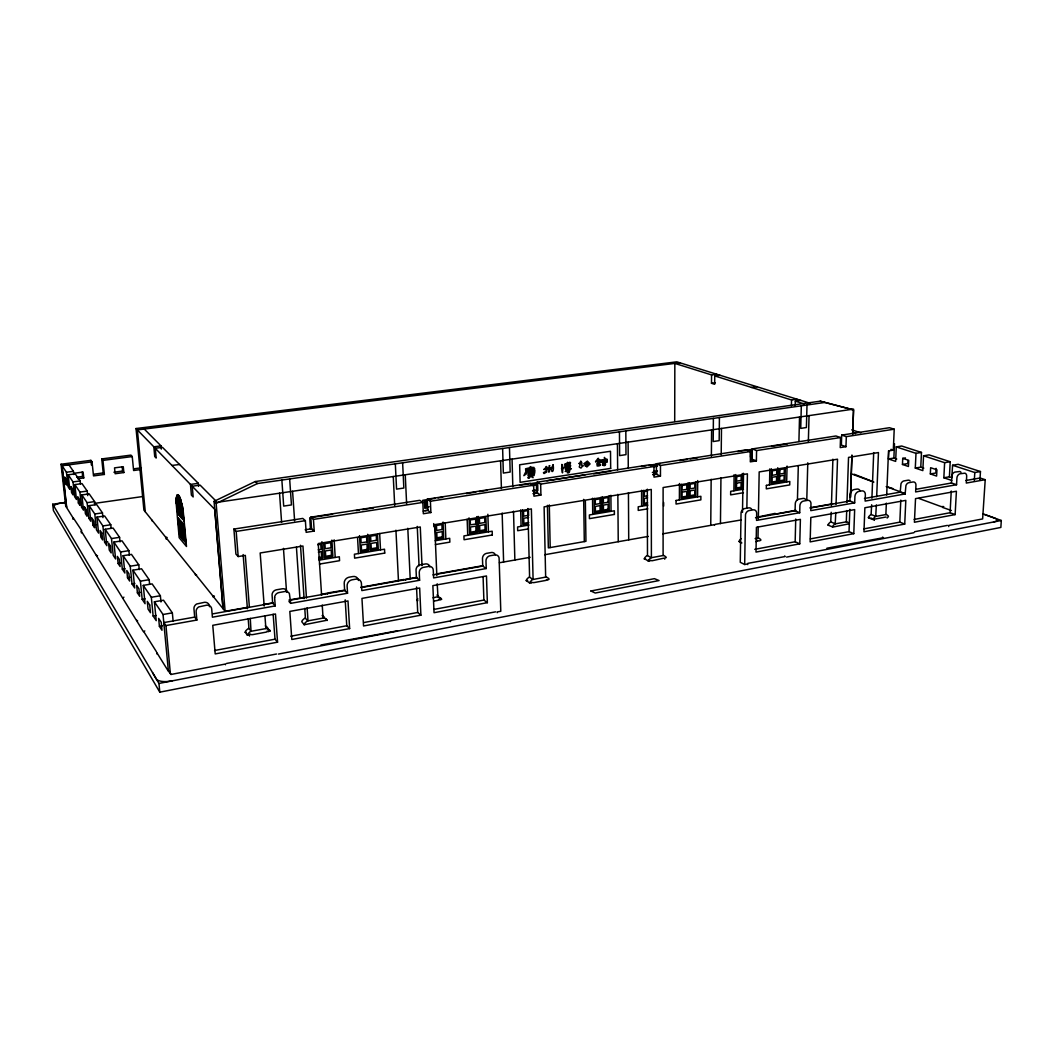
<?xml version="1.0" encoding="UTF-8"?>
<svg xmlns="http://www.w3.org/2000/svg" width="1054" height="1054" viewBox="0 0 1054 1054"><rect width="100%" height="100%" fill="white"/><g stroke="black" fill="none" stroke-linecap="round" stroke-linejoin="round"><path stroke-width="1.5" d="M531.387 583.086L529.754 582.796A5.639 4.796 -56.6 0 1 530.136 581.9L531.967 579.937A6.192 5.27 -56.5 0 1 532.863 579.502L545.656 577.118L544.101 506.855L651.28 489.451L651.398 557.671L647.275 555.577A5.942 4.888 -61 0 0 646.445 555.998L644.916 557.513A5.362 4.414 -61.1 0 0 644.337 558.725L648.25 560.899A5.428 4.466 -61.1 0 1 648.618 560.043L650.358 558.159A5.968 4.901 -61 0 1 651.201 557.75L663.098 555.524L663.111 487.528L747.405 473.839L746.864 507.83M663.638 506.144L663.638 502.534M664.731 559.187L664.731 558.146L666.233 557.579A5.415 4.44 -61.3 0 0 665.851 556.868L664.125 555.629A5.942 4.875 -61.3 0 0 663.295 555.524L663.098 555.524M674.705 421.481L674.837 363.406L711.569 374.908L716.746 374.249M980.062 479.544L980.075 478.002L965.793 480.519M531.611 474.656L533.772 474.484A1.344 1.173 -62.2 0 0 533.904 474.063L533.482 472.745M679.395 499.899L679.448 483.509M681.134 484.234L681.082 498.305L687.801 497.185L687.867 483.14M980.075 478.002L985.226 479.689L982.631 518.924L948.784 525.406L948.719 526.578M689.171 482.93L689.105 496.961L695.785 495.854L695.864 481.836M697.577 496.869L697.695 480.558M719.935 375.237L714.744 375.909L714.665 384.302L711.49 383.274L711.569 374.908M710.752 525.353L711.16 479.267M711.371 456.224L711.608 429.887M713.4 418.385L713.189 441.534L719.171 440.638L719.421 417.529M714.559 525.379L714.559 524.668L662.795 533.838M720.449 523.627L720.949 477.673M721.199 454.709L721.489 428.451M549.042 468.806L548.989 470.769A1.344 1.159 -62.8 0 1 548.778 471.191L548.541 472.06A20.408 17.72 -63.9 0 0 549.068 471.968L549.147 471.915A13.452 11.686 -62.9 0 0 549.556 471.322L549.859 467.475M733.913 490.795L734.124 474.656M735.758 474.55L735.547 489.214L742.042 488.134L742.253 473.496M740.461 541.611L739.104 541.308A5.204 4.163 -63.6 0 1 739.671 540.135L741.133 538.66M742.503 512.389L743.096 473.707M743.294 487.923L743.518 473.299M747.734 564.601L747.747 563.93L744.677 564.522L745.494 514.708A4.374 3.505 -64.8 0 1 748.893 510.61L753.373 509.82A4.374 3.491 -64.9 0 1 756.68 513.417L756.548 520.412L799.709 512.731L799.894 505.736A4.229 3.32 -65.8 0 1 803.319 501.111L807.588 500.347A4.216 3.307 -65.9 0 1 810.974 503.443L810.776 510.637L854.675 502.85L854.926 496.302A4.73 3.636 -66.7 0 1 858.918 491.401L861.843 490.887A4.73 3.636 -66.8 0 1 865.36 494.787L865.123 501.085L905.136 493.957L905.926 485.591A4.032 3.043 -67.4 0 1 907.599 483.285A4.005 3.03 -67.4 0 1 909.022 482.666L912.948 481.981A4.018 3.017 -67.5 0 1 915.952 485.011L915.636 491.928L956.558 484.735L956.913 478.081A3.966 2.925 -68 0 1 960.023 473.773L964.95 473.18A3.979 2.938 -68.1 0 1 966.676 476.408L966.294 483.061L985.226 479.689M656.431 463.747L660.463 465.499L660.463 476.105L656.444 474.3L656.431 463.747L746.14 449.874L750.461 451.52L750.303 461.85L756.39 460.888L756.574 450.572L752.227 448.938L752.055 459.201L756.39 460.888M750.488 457.093L750.58 450.783L747.629 451.244M751.924 460.572L752.108 449.333L737.642 451.573M755.086 538.607L757.997 538.08L758.195 526.776M758.34 518.713L759.183 471.928L837.508 459.201L836.046 504.444M759.486 540.913L760.896 540.096A5.257 4.176 -63.8 0 0 760.566 539.398L758.972 538.186A5.771 4.585 -63.8 0 0 758.182 538.08L757.997 538.08M769.525 484.84L769.842 468.872M771.436 468.766L771.133 483.285L777.483 482.231L777.786 467.739M776.587 513.878L795.836 510.281M778.985 469.149L778.708 482.021L785.006 480.967L785.309 468.121M786.692 481.968L787.061 466.079M786.613 557.092L913.923 532.718M791.396 406.014L791.541 399.967L714.744 375.909M795.19 405.698L795.309 401.152L800.816 400.375M599.766 463.997L599.607 461.468A7.062 6.008 -64.2 0 0 598.949 461.573L598.224 461.784M799.762 543.838L755.995 552.085L756.429 527.303L800.394 519.372L799.762 543.838L795.164 541.743L795.73 519.003M797.43 500.255L798.3 465.973M798.919 441.494L799.525 417.015M801.317 405.816L800.737 428.385L806.402 427.529L806.995 405.013M806.771 500.255L807.786 462.811M808.352 441.652L809.05 415.619M947.401 525.393L914.529 531.743M828.892 525.063L828.022 524.958A5.059 3.913 -65.4 0 1 828.576 523.825L829.972 522.402A5.599 4.335 -65.4 0 1 830.723 522.02L831.211 512.284M831.408 505.854L832.897 459.175M835.782 512.534L835.229 523.904A5.626 4.348 -65.4 0 0 834.465 524.299L833.068 525.722A5.086 3.926 -65.4 0 0 832.515 526.868L827.97 525.129M752.227 448.938L835.954 435.987L840.552 437.529L840.222 447.581L845.967 446.672L846.309 436.633L841.698 435.104L841.369 445.091L845.967 446.672M830.908 521.941L835.414 523.838L846.309 521.835L846.705 510.558M846.981 502.508L848.536 457.41L878.456 452.548L876.678 496.75M854.675 502.85L849.893 500.966L850.13 494.458A4.717 3.636 -66.7 0 1 854.096 489.57L857.021 489.069A4.703 3.623 -66.8 0 1 860.011 490.597M853.793 533.667L810.144 541.888L810.829 517.488L854.662 509.596L853.793 533.667L849.037 531.651L849.827 509.28M869.063 517.685L868.443 517.527A4.993 3.808 -66.1 0 1 868.983 516.407L870.354 514.998A5.534 4.216 -66.1 0 1 871.091 514.629L871.658 504.774M871.908 498.252L873.7 452.601M874.253 520.386L874.293 519.424L870.841 518.028M876.348 504.932L875.716 516.46A5.56 4.229 -66 0 0 874.978 516.842L873.41 518.581A5.059 3.847 -66.1 0 0 873.055 519.385L874.293 519.424M871.276 514.563L875.887 516.394L885.874 514.563L886.348 503.14M886.691 494.985L888.522 450.914L893.318 450.137L894.214 429.189L889.457 427.713L841.698 435.104M923.791 468.147L920.774 467.133L921.473 452.429L901.697 446.026L896.269 446.909L895.65 461.388L888.482 458.951L888.812 450.954M887.139 518.015L888.482 516.539A5.046 3.834 -66.2 0 0 888.179 515.854L886.757 514.681A5.547 4.203 -66.2 0 0 886.045 514.563L885.874 514.563M896.743 459.03L893.871 458.055L894.49 443.694M864.478 498.463L900.195 492.139L900.972 483.826A4.018 3.043 -67.5 0 1 901.96 482.139A3.992 3.017 -67.5 0 1 904.055 480.901L907.968 480.216A3.992 3.017 -67.5 0 1 910.103 480.887M904.727 524.075L863.964 531.756L864.873 507.751L905.808 500.373L904.727 524.075L899.826 522.138L900.801 500.11M902.738 458.371L908.719 460.374L908.429 466.487L902.461 464.458L902.738 458.371L905.452 457.923M908.034 460.506L907.902 463.536L902.461 464.458M952.052 477.686L949.404 476.79L950.207 461.731L929.061 454.893L923.541 455.802L922.83 470.624L915.294 468.055L915.992 453.339L896.269 446.909M930.339 473.944L930.642 467.712L936.94 469.82L936.611 476.079L930.339 473.944L935.86 472.996L936.097 468.332M951.762 480.453L943.844 477.765L944.621 462.68L923.541 455.802M942.487 507.382L951.393 510.492M956.558 484.735L951.472 482.995L952.579 465.275L958.178 464.327L980.457 471.533L979.97 479.649M955.135 514.589L914.411 522.257L915.531 498.621L956.413 491.243L955.135 514.589L950.089 512.731L951.248 491.032M974.318 480.664L974.792 472.521L952.579 465.275M531.097 474.774L530.649 474.471A2.49 2.161 -61.9 0 0 530.241 474.616L529.332 474.353L530.32 473.773A11.844 10.29 -61.5 0 1 530.847 473.681M982.776 513.838L1001.3 520.492L1000.865 527.435L159.8 692.162L53.411 510.531L52.7 504.234L65.717 502.402L61.027 503.074A9.328 2.385 -6.3 0 0 53.925 506.144L54.373 507.053M597.868 463.022C598.791 461.02 600.055 464.722 597.868 463.694M799.709 512.731L795.085 510.768L795.269 503.799A4.203 3.307 -65.8 0 1 798.668 499.201L802.924 498.45A4.203 3.294 -65.9 0 1 805.967 500.097M531.796 476.869L533.021 477.686L532.402 476.566A5.784 5.02 -61.6 0 0 531.914 476.474L531.888 476.461M531.559 473.18L533.034 472.798M495.591 611.834L450.901 620.305M249.521 636.049L249.429 634.89L247.4 635.233L245.2 632.071A6.166 5.468 -38.2 0 1 245.832 630.727L247.664 628.988A6.825 6.06 -38.2 0 1 248.704 628.513L251.274 631.241L266.161 628.553A6.825 6.047 -39.3 0 1 267.242 628.645L269.547 629.963A6.219 5.507 -39.3 0 1 270.101 630.753L268.322 631.715M247.4 635.233L247.492 634.916A6.245 5.534 -38.4 0 1 247.914 633.955L249.982 631.82A6.864 6.087 -38.3 0 1 251.023 631.333L250.272 618.329M304.224 624.745L304.316 624.429A6.06 5.362 -42.8 0 1 304.949 623.085L306.74 621.373A6.706 5.929 -42.7 0 1 307.755 620.898L323.328 618.039A6.667 5.889 -43.7 0 1 324.368 618.131L326.318 619.146A6.034 5.323 -43.7 0 1 327.096 620.213L304.224 624.745L301.76 621.689A6.021 5.336 -42.7 0 1 302.379 620.345L304.171 618.645A6.667 5.902 -42.6 0 1 305.173 618.171L308.005 620.806L307.122 607.802M529.661 583.086L526.262 580.425A5.573 4.743 -56.6 0 1 526.855 579.173L528.476 577.592A6.166 5.244 -56.5 0 1 529.371 577.157L533.087 579.423L531.374 508.924L434.67 524.628L436.843 575.589M868.364 517.791L873.002 519.543M600.833 460.282L600.846 460.242A2.648 2.253 -64.7 0 0 600.727 460.782L600.833 461.836A7.51 6.377 -64.9 0 0 601.004 462.337L601.03 462.39M178.969 495.723L178.903 495.63A14.44 2.78 81.6 0 0 178.271 494.945A13.399 2.582 81.6 0 0 177.783 494.721L177.704 494.708A13.518 2.609 81.6 0 0 176.808 495.709L176.769 495.841A15.217 2.938 81.6 0 0 176.413 497.435L176.374 497.725A21.172 4.097 81.6 0 0 176.137 502.89M604.891 462.06L603.389 461.757L603.389 462.587L604.706 462.337M597.565 461.112L599.252 461.006L598.474 460.638A14.637 12.437 -63.9 0 0 597.842 460.848L597.842 460.848M417.871 598.83L417.608 599.212A5.784 5.033 -50.7 0 0 417.002 600.503L417.871 600.648M546.275 466.474L546.973 467.08A20.922 18.023 -63.7 0 0 547.039 467.594L547.079 467.95A38.366 33.596 -61.5 0 1 547.092 469.03L546.618 472.073L544.035 473.496L543.442 472.653L545.919 471.362L546.249 468.622A73.991 65.414 -60 0 0 546.196 466.803L546.183 466.632M607.051 461.942L606.999 459.267M73.293 517.87L81.711 530.584M177.23 494.945L179.048 515.406L176.808 495.709M569.384 466.909L568.001 466.83L569.094 467.133M549.029 468.213L547.948 469.254L548.291 468.108A3.913 3.386 -62.8 0 1 548.791 467.923L549.108 467.66A18.498 16.1 -62.4 0 0 549.108 467.041L549.2 465.644L549.938 465.855M595.576 461.705L598.04 458.332A5.534 4.717 -64.4 0 1 598.448 458.385L598.698 459.465A45.651 39.433 -65.8 0 1 597.855 460.414L595.576 461.757M598.501 463.022L597.881 463.681M606.814 462.205L606.801 462.179A10.632 9.064 -64.6 0 0 606.933 461.665L606.946 460.572A7.8 6.64 -64.5 0 0 606.827 460.084L606.577 460.097A54.426 45.915 -62 0 0 605.339 460.176A30.75 26.034 -63.2 0 0 603.837 460.334L602.466 460.44M404.156 579.45L360.718 587.302M600.859 460.229L606.709 459.188M529.292 477.831L529.898 477.304A3.32 2.885 -61.9 0 0 530.109 476.961L529.714 476.553A3.32 2.898 -62 0 1 529.24 476.961L527.738 477.686L528.397 478.187A2.411 2.095 -61.9 0 0 528.963 478.002M397.529 630.793L320.93 644.982M247.492 607.354L225.121 611.307L223.026 608.711L214.067 501.348L255.2 481.546L820.183 401.179L853.542 409.901L852.686 434.208L853.542 409.901L820.183 401.179M225.121 611.307L216.149 503.456L257.466 483.536L824.518 402.509M196.479 574.614L196.387 575.379M276.543 654.007L226.452 663.48M602.097 460.519L601.096 462.363M553.073 464.814C548.857 472.851 554.826 474.656 553.113 464.84M599.607 464.854L600.648 464.906L599.713 465.67A27.799 23.768 -65.8 0 1 598.593 465.934L597.157 466L597.091 464.182M439.505 597.684L441.586 599.357L439.861 600.003M267.163 628.355L270.232 631.017M561.505 468.292L562.48 472.864L562.836 468.766A3.505 3.03 -63.5 0 0 563.179 468.529L563.89 467.449L562.652 467.805L562.441 465.117A3.794 3.281 -63.4 0 0 562.322 464.748L561.756 464.419L561.782 468.239M274.62 597.658A4.941 4.427 -41.1 0 1 279.02 592.546L284.804 591.531A4.914 4.4 -41.6 0 1 289.389 593.626L290.706 603.349L347.543 593.231L347.109 585.958A5.573 4.954 -47.1 0 1 351.878 579.845L355.87 579.147A5.56 4.941 -47.4 0 1 361.39 583.086L361.825 590.583L419.597 580.267L416.396 577.711L360.982 587.605M196.861 620.055L194.7 617.104L163.937 622.558L165.952 625.562L196.861 620.055L196.136 611.807A5.099 4.585 -34.3 0 1 198.824 606.893L206.716 605.167A5.099 4.572 -34.8 0 1 211.709 609.041L212.407 617.209L275.213 605.918L272.657 603.099L212.697 613.876M849.893 500.966L810.131 508.054M854.122 474.221L872.725 481.546M993.553 521.993L995.977 521.256A10.369 2.859 3.8 0 0 996.939 519.727A10.29 2.833 3.8 0 0 994.568 518.081L984.502 514.457M530.939 475.156L530.979 475.143A25.612 22.384 -63.5 0 1 530.254 475.288C527.382 476.329 530.004 471.085 530.939 473.602M144.793 630.951L143.726 631.57L156.453 651.767M951.472 482.995L916.651 489.188M52.7 504.234L158.956 683.44L1001.3 520.492M171.012 674.455L168.337 670.436L171.012 674.455L225.385 664.033L225.437 664.731M277.558 642.176L215.214 653.915L212.763 625.312L275.476 613.995L277.558 642.176L275.002 639.185L273.157 614.271M349.638 628.592L291.813 639.488L289.824 611.412L347.991 600.925L349.638 628.592L346.766 625.747L345.198 599.831M420.902 615.18L363.538 625.984L361.957 598.408L419.663 588.013L420.902 615.18L417.713 612.453L416.528 586.999M487.356 602.664L434.037 612.703L432.865 585.629L486.474 575.971L487.356 602.664L483.878 600.055L434.011 609.396M214.555 650.502L275.002 639.185M290.799 636.221L346.766 625.747M363.762 622.558L417.713 612.453M754.769 549.318L795.164 541.743M810.355 538.897L849.037 531.651M863.858 528.871L899.826 522.138M914.161 519.451L950.089 512.731M544.141 469.662L545.629 468.279A19.38 16.759 -61.8 0 0 544.971 468.332L544.009 469.28M123.898 597.17L122.883 598.066M433.787 601.123L437.581 600.424A2.121 0.738 -2.7 0 0 438.754 599.436L438.556 599.265M755.81 541.598L758.327 540.939L757.536 540.228M246.175 632.216L245.108 632.387M433.023 597.829L438.332 596.577A5.797 5.046 -51.4 0 0 437.871 595.826L437.002 594.996M527.632 580.464L526.17 580.714M645.549 558.778L644.244 559.002M943.752 506.566L941.222 506.618L918.877 498.437M648.25 561.189L649.699 561.202M832.515 527.145L849.01 523.825A5.072 3.9 -65.6 0 0 848.536 522.876L847.232 521.941A5.613 4.321 -65.5 0 0 846.494 521.835L846.309 521.835M159.404 626.326L161.987 630.252L161.222 622.255L158.64 618.382L159.404 626.326L162.461 625.786M497.238 612.664L497.211 611.939L500.795 611.254L499.095 557.961A4.743 4.097 -56.2 0 0 495.077 554.878L489.807 555.787A4.756 4.111 -55.9 0 0 485.973 560.991L486.223 568.541L433.629 577.908L433.273 570.174A4.756 4.176 -52.4 0 0 428.899 566.406L423.497 567.342A4.769 4.19 -52.1 0 0 419.255 572.243L419.597 580.267M263.474 604.522L273.065 602.822M289.046 599.989L303.433 597.447M321.009 594.337L327.412 593.204L327.451 593.982M345.027 590.082L328.347 592.862M416.91 577.355L405.592 579.371L405.632 580.135M436.33 573.929L483.233 565.616M499.412 562.757L530.149 557.316M544.707 554.733L648.236 536.407M741.239 519.951L715.06 524.365M757.707 517.04L775.151 513.377M810.262 507.738L832.713 503.759M847.126 501.203L850.341 500.637M289.507 600.306L344.645 590.543L347.543 593.231M432.944 574.904L482.732 566.09L486.223 568.541M755.52 517.764L795.085 510.768M160.972 601.966L160.379 595.734L152.119 583.903L143.265 585.378L151.328 597.262L153.146 615.997L156.15 615.47M943.844 477.765L949.404 476.79M172.355 612.861L163.528 600.227L154.398 601.781L163.027 614.495L172.355 612.861L173.106 620.951M974.792 472.521L980.457 471.533M151.328 597.262L160.379 595.734M944.621 462.68L950.207 461.731M149.615 584.232L149.181 579.7L141.552 568.791L132.936 570.174L140.393 581.149L142.185 599.331L145.096 598.83M915.294 468.055L920.774 467.133M137.402 592.849L139.668 596.3L138.93 588.764L136.664 585.352L137.402 592.849L140.287 592.361M319.494 564.074L339.572 560.688L339.335 556.762L319.059 560.148M435.381 544.562L449.86 542.125L449.702 538.304L435.21 540.728M528.423 528.897L517.685 530.702L517.593 526.96L529.068 525.037M647.762 508.818L638.237 510.413L638.223 506.79L647.854 505.182M743.413 492.719L730.633 494.866L730.685 491.322L743.492 489.188M318.651 557.474L321.575 556.986L321.233 551.624L318.308 552.112M528.765 522.507L523.838 523.324L523.706 518.252L528.647 517.435M647.578 502.732L644.376 503.272L644.35 498.358L647.564 497.831M318.769 558.725L322.959 558.027L321.918 541.703M528.489 523.746L522.837 524.694L522.455 509.978M647.485 503.904L643.362 504.589L643.309 490.373M318.163 549.872L321.088 549.397L320.759 544.299L317.834 544.773M647.551 495.775L644.35 496.302L644.337 491.638L647.538 491.111M140.393 581.149L149.181 579.7M915.992 453.339L921.473 452.429M139.26 569.647L138.785 564.825L131.486 554.391L123.12 555.708L130.235 566.196L132.013 583.876L134.846 583.415M888.482 458.951L893.871 458.055M567.46 466.342L566.288 466.527L567.368 467.317L566.288 467.489M127.521 577.803L129.655 581.057L128.917 573.732L126.783 570.517L127.521 577.803L130.327 577.355M172.079 680.897L166.875 681.569A13.03 4.848 -7.3 0 1 158.601 680.594A12.938 4.809 -7.3 0 1 156.4 679.119L152.58 672.676M129.365 555.353L128.891 550.675L122.027 540.847L113.872 542.099L120.578 551.967L122.33 569.173L125.097 568.725M313.446 519.411L422.852 502.415L419.729 500.334L310.811 517.171L313.446 519.411L314.211 531.058L306.161 532.336L305.383 520.663L302.775 518.423L233.896 529.068L235.912 554.075L238.191 556.552L245.332 555.392L249.376 607.038M130.235 566.196L138.785 564.825M425.197 510.571L428.346 510.07M533.364 493.496L537.606 492.824M652.887 474.629L657.024 473.971M305.159 529.78L311.576 528.765L314.211 531.058M423.234 511.124L427.74 510.413L430.888 512.547L430.401 501.243L427.252 499.174L427.74 510.413M533.166 493.773L537.329 493.114L540.913 495.077L540.662 484.115L537.079 482.192L537.329 493.114M653.216 474.814L656.444 474.3M430.888 512.547L423.352 513.733L422.746 500.307L434.973 498.41M540.913 495.077L533.93 496.184L533.667 485.196L530.109 483.272L427.252 499.174M660.463 476.105L653.981 477.133L653.967 466.514L649.962 464.748L537.079 482.192M118.114 563.482L120.116 566.538L119.392 559.41L117.376 556.393L118.114 563.482L120.828 563.047M120.578 551.967L128.891 550.675M429.176 506.737L426.211 507.198L425.987 502.152M532.56 490.518L536.578 489.886L536.46 484.985L532.441 485.617M653.546 471.533L657.459 470.914M428.029 507.764L424.788 508.278L424.472 501.361L427.463 500.9M532.995 491.269L537.83 490.518L537.672 483.812L531.229 484.8M652.386 472.508L657.09 471.77M546.907 480.822L584.996 474.932M332.577 514.26L309.731 517.791L310.469 529.055M356.015 510.623L359.19 510.136M362.365 509.649L373.498 507.923M438.042 497.936L442.627 497.224M466.211 493.575L475.841 492.086M479.056 491.586L487.08 490.347M520.017 485.248L537.685 482.521M593.758 473.839L610.661 471.23M641.491 466.461L646.181 465.723M649.304 465.249L660.252 463.549M679.527 460.572L687.155 459.386M690.212 458.912L697.84 457.739M771.857 446.277L787.575 443.853M650.805 466.25L657.09 465.288M233.896 529.068L236.188 531.414L305.383 520.663M430.401 501.243L533.667 485.196M540.662 484.115L653.967 466.514M660.463 465.499L750.461 451.52M756.574 450.572L840.552 437.529M846.309 436.633L894.214 429.189M653.533 466.79L657.459 466.184M111.118 528.014L110.775 524.76L104.662 515.999L96.928 517.132L102.897 525.933L104.609 542.23L107.745 541.756M569.226 465.328L568.04 466.184L569.423 466.105M119.576 537.342L113.094 528.067L105.163 529.253L111.487 538.568L119.576 537.342L120.037 541.901M92.923 525.155L94.623 527.738L93.911 521.137L92.225 518.594L92.923 525.155L95.954 524.708M102.897 525.933L110.775 524.76M94.926 504.708L94.596 501.612L89.208 493.891L81.843 494.919L87.113 502.679L88.773 518.173L91.764 517.738M216.07 502.494L853.542 409.097M102.462 512.863L96.678 504.576L89.142 505.656L94.794 513.983L102.462 512.863L102.963 517.633M87.719 495.604L87.232 491.072L82.014 483.615L74.834 484.59L79.92 492.086L81.566 507.224L84.478 506.803M198.6 486.368L198.336 483.325L190.458 484.432L191.393 495.116L193.159 496.961L192.223 486.237L200.115 485.117L216.202 501.256M791.541 399.967L797.035 399.202M78.378 503.008L79.906 505.34L79.221 499.056L77.693 496.763L78.378 503.008L81.25 502.6M87.113 502.679L94.596 501.612M94.28 503.417L142.975 496.5M79.92 492.086L87.232 491.072M80.157 480.94L75.203 473.852L68.181 474.787L73.016 481.902L80.157 480.94L80.473 483.891M93.925 474.181L103.213 472.93L104.386 474.445L93.516 475.907L92.027 461.823L90.894 460.348L61.053 464.234L65.664 505.683L66.692 507.33L62.081 465.736L92.027 461.823M133.845 468.819L141.407 467.805M76.731 477.212L82.66 476.421L83.767 477.949L77.812 478.753M113.911 472.218L122.62 471.046L123.858 472.548L115.123 473.733L114.53 467.871L123.278 466.711L123.858 472.548M141.196 469.491L133.608 470.519L132.237 456.553L130.959 455.117L101.751 458.925L103.213 472.93M171.986 465.46L179.562 464.485M751.542 387.437L756.956 386.752M603.481 465.512C605.431 466.658 606.709 462.508 604.285 463.536A27.18 23.004 -63.3 0 0 603.402 463.72L605.115 462.811A2.095 1.779 -64.7 0 0 605.457 462.324L605.233 461.099A2.306 1.963 -64.6 0 0 604.917 460.914L602.756 461.27L602.664 465.367M61.053 464.234L66.442 472.232L73.424 471.309L73.767 474.511M74.202 473.246L83.121 472.06L83.767 477.949M101.751 458.925L102.923 460.387L132.237 456.553M711.49 383.274L715.363 382.773M161.315 449.109L161.012 445.882L153.818 446.804L154.727 456.527L156.163 458.042L155.254 448.279L162.474 447.344L198.336 483.325M679.87 362.787L137.376 429.913L145.281 511.796M136.032 428.53L214.779 509.411L223.066 608.698L143.911 510.096L136.032 428.53L676.813 361.838L810.118 403.274M214.397 596.142L212.684 595.694M167.151 537.527L165.636 537.079M892.83 488.529L886.941 486.75M97.535 555.787L96.296 555.274M531.585 473.509L533.39 473.496L532.468 474.326A17.272 15.059 -63.2 0 1 531.796 474.353L531.69 474.366M598.975 459.715L599.015 459.715A15.309 13.03 -63.8 0 1 599.673 459.821L599.621 460.4A6.008 5.125 -65 0 1 599.304 460.15L599.173 460.031M137.626 620.911L136.677 620.253M566.235 467.489L565.853 466.751A1.976 1.7 -63.6 0 1 565.932 466.263L567.46 466.211M569.239 465.328L569.516 466.197M874.477 519.135L886.032 517.013M826.889 548.225L883.423 537.711L882.527 537.118M795.309 401.152L804.584 404.064M851.724 429.848L860.854 432.799M852.528 432.627L855.558 433.616M890.946 449.36L893.318 450.137M265.292 625.944L267.149 627.17A6.179 5.494 -39.1 0 1 267.69 627.947L267.821 628.21M322.142 615.536L323.921 616.748A6.047 5.349 -43.6 0 1 324.448 617.512L324.566 617.776M850.736 473.628L873.871 482.1M886.216 486.619L900.103 491.704M900.393 491.836L905.333 493.654M900.195 492.139L905.136 493.957M747.787 563.363L785.23 556.512L784.677 556.051M739.012 541.572L741.832 542.942M744.677 564.522L740.264 562.296L741.041 512.692A4.361 3.491 -64.8 0 1 744.427 508.621L748.893 507.844A4.348 3.478 -64.9 0 1 751.7 509.346M649.224 560.188L652.057 560.754L663.73 558.198M255.2 481.546L257.466 483.536M144.266 429.07L161.012 445.882M214.067 501.348L216.149 503.456M325.462 618.685L327.227 620.49M288.954 601.491L290.706 603.349M267.176 630.924L267.334 631.122A2.187 0.777 -5.4 0 1 265.806 632.189L253.026 634.561A2.2 0.777 -5.6 0 1 250.351 634.271L250.035 633.902M73.424 471.309L68.708 464.564L61.843 465.46L66.507 507.356L72.858 517.58L73.042 519.306M81.566 507.224L83.49 510.149L81.843 494.919M88.773 518.173L90.802 521.256L89.142 505.656M104.609 542.23L106.876 545.682L105.163 529.253M122.33 569.173L124.873 573.033L123.12 555.708M132.013 583.876L134.714 587.987L132.936 570.174M142.185 599.331L145.057 603.705L143.265 585.378M153.146 615.997L156.216 620.661L154.398 601.781M604.324 458.055C604.364 455.723 605.47 460.756 604.509 458.292M179.483 496.579L181.407 518.133L178.93 495.657A13.333 2.569 81.6 0 1 179.483 496.579L179.549 496.724A12.635 2.437 81.6 0 1 180.181 498.16L180.26 498.397M441.547 599.265L441.481 599.094A5.837 5.059 -51.5 0 0 441.007 598.343L438.965 597.051A6.403 5.56 -51.5 0 0 437.99 596.946L437.199 583.811M545.537 576.881L545.88 577.118A6.179 5.23 -57 0 1 546.789 577.21L548.673 578.488A5.626 4.769 -57 0 1 549.094 579.213L547.566 580.082M287.149 591.953L286.78 590.899A4.888 4.387 -41.5 0 0 282.208 588.804L276.438 589.805A4.914 4.4 -41 0 0 272.064 594.891L272.657 603.099M180.88 500.202L182.592 519.49L180.234 498.305A12.859 2.477 81.6 0 1 180.88 500.202L180.945 500.413M181.696 503.259L181.815 503.72A21.067 4.045 81.6 0 1 183.172 510.742L186.492 546.499L179.167 537.685L176.137 502.877M74.834 484.59L76.455 499.464L74.623 496.684L73.016 481.902M68.181 474.787L69.775 489.319L68.036 486.671L66.442 472.232M82.186 472.008L82.66 476.421M81.382 532.902L81.171 530.952L143.384 631.649M90.894 460.348L91.395 465.025M96.928 517.132L98.615 533.126L96.467 529.872L94.794 513.983M113.872 542.099L115.611 558.963L113.213 555.313L111.487 538.568M102.923 460.387L104.386 474.445M122.172 466.685L122.62 471.046M156.888 653.941L156.756 652.545L168.416 671.306L163.027 614.495M158.956 683.44L159.8 692.162M170.366 673.677L165.952 625.562M152.105 520.307L152.171 520.979M166.084 537.711L166.216 539.134M194.7 617.104L193.962 608.896A5.072 4.559 -34.1 0 1 196.637 604.008L204.489 602.308A5.072 4.559 -34.6 0 1 209.456 606.155L209.509 606.709M195.372 574.193L195.438 574.944M213.172 596.38L213.237 597.157M243.131 554.562L247.413 608.725M248.177 618.566L248.955 628.421M236.188 531.414L238.191 556.552M264.198 606.037L260.167 552.981L302.959 546.025L306.464 598.053M264.923 615.694L265.898 628.553M275.213 605.918L274.62 597.658M278.427 654.073L450.545 620.885L450.572 621.544M281.866 480.044L283.697 506.091L291.444 504.932L289.652 478.938M279.534 493.193L281.602 522.415M283.46 548.383L286.569 592.216M292.577 491.283L294.619 520.847M296.424 547.145L299.916 598.066M300.482 545.274L304.105 598.672M304.764 608.382L305.423 618.092M310.811 517.171L311.576 528.765M321.602 595.365L318.242 543.548L420.269 526.974L422.022 565.695M322.234 605.088L323.064 618.039M331.878 540.096L332.893 556.367L324.566 557.764L323.644 543.073M334.144 539.846L335.225 557.447M344.645 590.543L344.21 583.31A5.547 4.941 -47 0 1 348.966 577.223L352.945 576.525A5.534 4.927 -47.3 0 1 358.426 580.464M357.556 537.659L358.465 553.561M359.506 535.616L360.428 551.782L368.571 550.425L367.688 534.286M369.361 535.643L370.152 550.162L378.254 548.805L377.477 534.325M379.651 533.456L380.52 549.872M395.329 463.839L396.567 489.122L403.84 488.042L402.628 462.798M393.261 476.527L394.71 505.815M395.935 530.202L398.452 580.622M405.25 474.774L406.633 503.957M407.793 528.278L410.19 578.554M417.252 526.42L419.057 565.827M416.396 577.711L416.04 569.713A4.743 4.176 -52 0 1 420.256 564.852L425.645 563.916A4.73 4.163 -52.4 0 1 429.9 566.92M597.051 463.655L597.618 461.942A15.019 12.832 -65.3 0 0 598.224 461.784M435.289 524.932L435.895 539.187L443.694 537.896L443.036 522.073M433.695 523.588L433.826 526.763M445.196 522.81L445.855 538.95M469.03 517.87L469.597 533.574L477.251 532.296L476.698 516.618M467.146 519.253L467.739 535.287M482.732 566.09L482.482 558.58A4.73 4.097 -55.9 0 1 486.302 553.403L491.546 552.494A4.717 4.084 -56.1 0 1 495.314 554.773M483.088 576.604L483.878 600.055M478.187 516.381L478.727 532.046L486.329 530.781L485.868 516.71M487.857 514.286L488.437 531.835M502.626 448.503L503.338 473.075L510.162 472.06L509.477 447.528M500.584 460.809L501.414 488.555M502.152 513.048L503.614 562.019M512.06 459.122L512.824 486.79M513.509 511.203L514.866 560.017M520.663 509.925L521.098 526.368M527.87 508.515L529.595 577.078M549.305 504.932L550.201 547.566M547.434 505.367L548.343 547.896L585.945 541.308L585.365 500.834M163.937 622.558L163.976 624.535M583.679 499.359L584.298 541.598M594.232 498.331L594.416 512.758L601.175 511.625L601.017 497.238M592.532 498.265L592.743 514.392M602.321 497.014L602.493 511.414L609.212 510.294L609.067 495.92M610.898 495.288L611.043 511.335M619.449 431.811L619.633 455.605L625.984 454.643L625.826 430.902M617.433 443.694L617.644 469.834M617.842 494.339L618.237 541.73M628.105 442.127L628.276 468.187M628.434 492.626L628.724 539.872M641.583 490.308L641.649 506.21M647.314 489.188L647.485 555.511M960.984 472.376A3.966 2.925 -68.1 0 0 959.838 471.494L954.924 472.087A3.939 2.925 -68.1 0 0 951.828 476.368M546.512 579.542A2.016 0.685 -1.1 0 1 545.59 580.464L534.444 582.519A2.016 0.685 -1.3 0 1 531.769 582.282M180.84 500.307A15.217 2.938 81.6 0 1 181.604 503.153M579.133 463.457C581.215 465.446 578.765 466.263 579.318 467.159C582.269 469.004 580.148 467.66 583.297 465.71C579.305 465.618 583.732 463.852 580.78 461.046C579.621 462.535 580.991 464.432 579.147 463.365M676.049 500.466L676.049 504.049L700.857 499.873L700.884 496.315L676.049 500.466M682.096 492.139L682.07 497.001L686.76 496.21L686.786 491.362L682.096 492.139M682.122 485.486L682.096 490.11L686.8 489.333L686.813 484.721L682.122 485.486M690.106 490.808L690.093 495.657L694.757 494.879L694.784 490.044L690.106 490.808M690.146 484.181L690.12 488.792L694.797 488.015L694.823 483.417L690.146 484.181M531.005 467.383L534.114 467.462L533.087 468.99L534.945 469.017L532.876 470.308L535.116 470.861L531.769 471.296L534.8 472.152L534.075 475.552L528.041 475.776L528.291 472.587L530.808 471.863L527.883 471.546L529.872 470.769L527.843 470.15L529.701 468.766L527.105 469.346L526.473 473.786L523.864 475.67L525.867 471.678L525.577 468.793L529.951 467.726L530.32 466.579L531.005 467.383M550.267 467.844L550.689 468.938L551.769 467.726A12.095 10.448 -62.4 0 0 551.005 467.66L550.267 467.844M736.588 483.154L736.522 487.936L741.054 487.185L741.12 482.403L736.588 483.154M736.68 476.606L736.614 481.151L741.146 480.413L741.212 475.868L736.68 476.606M766.377 485.367L766.298 488.858L789.723 484.919L789.802 481.441L766.377 485.367M772.187 477.278L772.095 482.021L776.521 481.283L776.614 476.553L772.187 477.278M772.318 470.795L772.226 475.301L776.666 474.577L776.758 470.084L772.318 470.795M779.762 476.039L779.657 480.756L784.057 480.031L784.163 475.301L779.762 476.039M779.894 469.57L779.802 474.063L784.216 473.338L784.308 468.846L779.894 469.57M565.366 471.415L566.354 471.467A6.403 5.52 -63.5 0 0 566.854 471.085L566.881 471.059A2.477 2.134 -63.4 0 0 567.236 470.835L567.684 470.018L565.405 471.283M569.858 462.363C569.476 464.959 566.881 460.585 567.5 463.101L564.536 464.247L564.931 464.946L567.5 463.984L564.852 466.145L565.142 467.923L567.395 468.543C559.99 469.794 574.456 468.029 567.289 472.759C570.807 474.208 568.554 468.398 571.36 468.793C567.342 468.398 572.441 466.197 569.911 464.537C565.063 464.801 572.928 463.233 569.858 462.363M851.935 455.275L850.446 497.396L851.948 455.275M586.511 466.316L586.841 467.014L590.082 463.931L587.381 461.112L583.824 463.747L584.562 464.234L587.421 462.337L584.917 465.183L588.409 463.035L585.273 466.158L589.067 463.615L586.511 466.316M590.899 590.991L595.233 593.033L659.053 580.556L654.415 578.659L590.899 590.991M532.336 469.926L530.425 470.69L532.336 469.926M180.234 516.737L177.783 494.721A13.689 2.635 81.6 0 1 178.271 494.945L180.234 516.737M532.731 468.45L530.399 469.346L532.731 468.45M177.889 514.088L176.176 500.268A19.973 3.86 81.6 0 1 176.4 497.58L177.889 514.088M384.723 553.087L354.631 558.159L354.407 554.233L384.526 549.2L384.723 553.087M492.297 534.984L464.063 539.74L463.931 535.933L492.178 531.203L492.297 534.984M614.39 514.431L589.436 518.634L589.384 514.958L614.363 510.782L614.39 514.431M331.523 555.326L325.712 556.301L325.37 550.952L331.193 549.99L331.523 555.326M367.24 549.384L361.548 550.333L361.258 545.037L366.95 544.088L367.24 549.384M376.937 547.777L371.272 548.712L370.982 543.429L376.647 542.494L376.937 547.777M442.43 536.881L436.988 537.777L436.764 532.586L442.219 531.677L442.43 536.881M476.013 531.282L470.677 532.178L470.492 527.026L475.841 526.144L476.013 531.282M485.103 529.767L479.794 530.663L479.623 525.511L484.945 524.642L485.103 529.767M600.121 510.637L595.391 511.414L595.339 506.434L600.055 505.656L600.121 510.637M608.158 509.293L603.455 510.083L603.402 505.103L608.105 504.326L608.158 509.293M331.048 547.751L325.238 548.712L324.909 543.627L330.732 542.678L331.048 547.751M366.832 541.875L361.127 542.81L360.837 537.777L366.555 536.842L366.832 541.875M376.528 540.28L370.863 541.216L370.586 536.183L376.265 535.261L376.528 540.28M442.127 529.516L436.672 530.412L436.461 525.472L441.929 524.576L442.127 529.516M475.762 523.996L470.413 524.866L470.242 519.965L475.591 519.095L475.762 523.996M484.866 522.494L479.544 523.364L479.386 518.476L484.708 517.619L484.866 522.494M528.594 515.314L523.654 516.131L523.535 511.295L528.476 510.492L528.594 515.314M600.042 503.575L595.312 504.352L595.246 499.622L599.976 498.858L600.042 503.575M608.092 502.257L603.389 503.035L603.336 498.305L608.039 497.541L608.092 502.257M598.843 464.998L597.881 464.564L598.843 464.998M605.062 464.537L603.415 464.129L605.062 464.537M610.674 468.398L520.109 482.337L519.648 464.774L610.503 451.27L610.674 468.398M569.081 467.805L568.027 468.371L569.081 467.805M183.791 520.86L181.789 503.614A20.039 3.86 81.6 0 1 182.605 507.488L183.804 520.834M178.258 518.094L177.718 517.488L179.891 536.17L178.258 518.094M179.417 519.438L178.89 518.832L181.051 537.566L179.417 519.438M180.59 520.795L180.063 520.175L182.237 538.976L180.59 520.795M181.775 522.152L181.235 521.532L183.409 540.386L181.775 522.152M182.961 523.522L182.421 522.903L184.608 541.809L182.961 523.522M184.16 524.905L183.62 524.273L185.807 543.245L184.16 524.905M65.915 479.056L64.531 476.988L65.19 482.956L66.573 485.051L65.915 479.056M72.383 488.779L70.934 486.605L71.606 492.705L73.055 494.919L72.383 488.779M86.323 509.741L84.728 507.33L85.414 513.72L87.021 516.17L86.323 509.741M101.935 533.179L100.143 530.491L100.855 537.211L102.646 539.938L101.935 533.179M110.446 545.972L108.562 543.126L109.273 550.03L111.171 552.915L110.446 545.972M149.708 604.97L147.296 601.333L148.047 609.041L150.458 612.717L149.708 604.97"/></g></svg>
